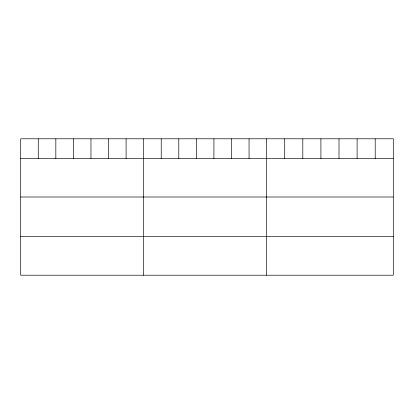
<?xml version="1.0" encoding="UTF-8"?>
<svg xmlns="http://www.w3.org/2000/svg" width="414" height="414" viewBox="0 0 414 414"><rect width="100%" height="100%" fill="white"/><g stroke="black" fill="none" stroke-linecap="round" stroke-linejoin="round"><path stroke-width="0.62" d="M393.3 158.495L393.3 275.206L20.7 275.206L20.7 138.793L393.3 138.793L393.3 158.495L20.7 158.495M20.7 197.007L393.3 197.007M20.7 236.694L393.3 236.694M375.203 138.793L375.203 158.495M357.106 138.793L357.106 158.495M339.009 138.793L339.009 158.495M320.907 138.793L320.907 158.495M302.81 138.793L302.81 158.495M284.713 138.793L284.713 158.495M266.616 138.793L266.616 275.206M249.052 138.793L249.052 158.495M231.483 138.793L231.483 158.495M213.919 138.793L213.919 158.495M196.355 138.793L196.355 158.495M178.791 138.793L178.791 158.495M161.222 138.793L161.222 158.495M143.658 138.793L143.658 275.206M126.094 138.793L126.094 158.495M108.525 138.793L108.525 158.495M90.961 138.793L90.961 158.495M73.397 138.793L73.397 158.495M55.833 138.793L55.833 158.495M38.264 138.793L38.264 158.495"/></g></svg>
